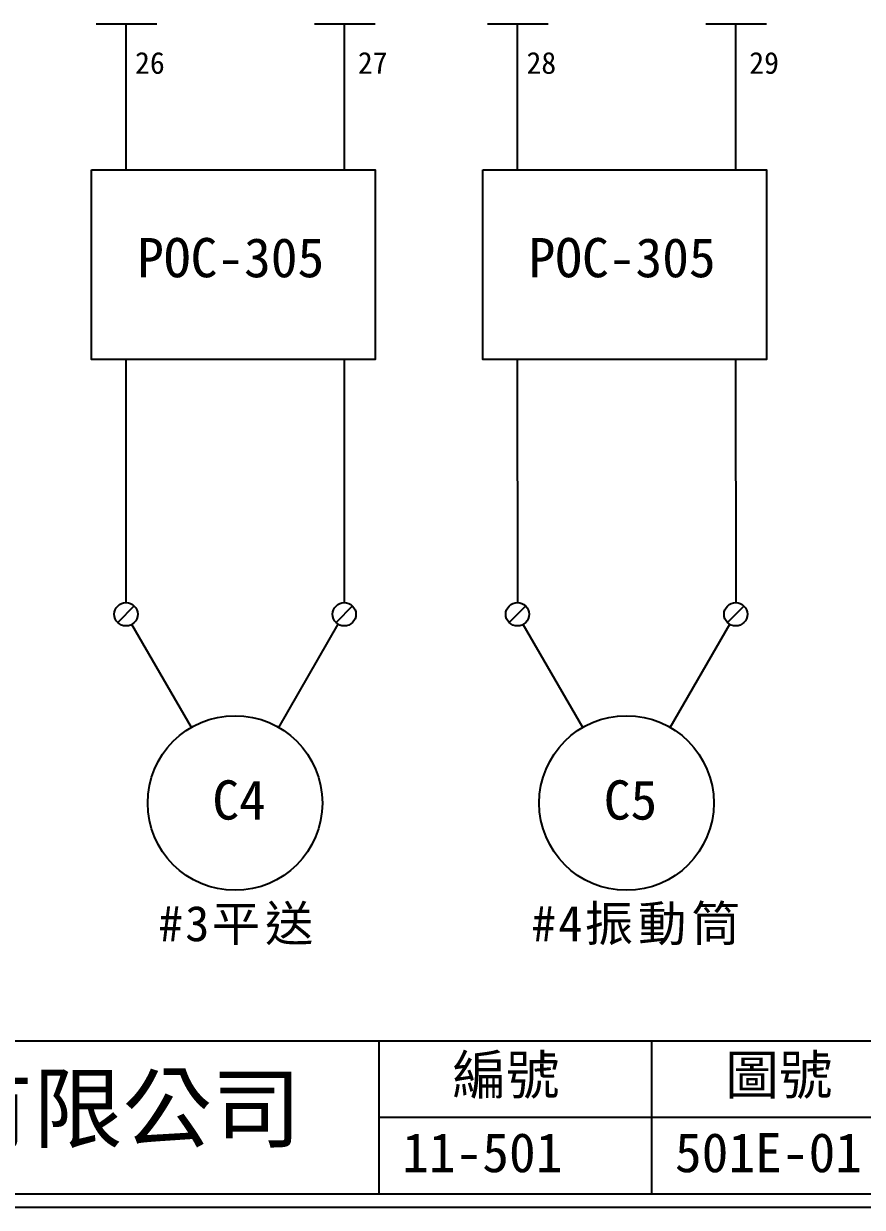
# Model space of a CAD drawing. Extents: x 10 to 297, y 3 to 207.
# Drawn here: x 113.2 to 190, y 3 to 111.5 of the extents above; entities that cross this region are included whole.
import ezdxf

# ---------------------------------------------------------------- set-up
doc = ezdxf.new("R2010")
doc.units = 0
doc.layers.get('0').update_dxf_attribs({"linetype": 'CONTINUOUS'})
doc.layers.add('圖框層', color=7, linetype='CONTINUOUS')
doc.layers.add('標尺寸層', color=3, linetype='CONTINUOUS')
doc.styles.add('STSL', font='KAIU.TTF')
doc.styles.add('標楷體', font='KAIU.TTF')

msp = doc.modelspace()

# ---------------------------------------------------------------- linework, layer by layer
for p, q in [((122.56, 111.49), (122.56, 105.63)), ((142.56, 111.49), (142.56, 105.63)), ((158.41, 111.49), (158.41, 105.63)), ((178.41, 111.49), (178.41, 105.63)), ((122.56, 105.63), (122.56, 98.1)), ((142.56, 105.63), (142.56, 98.1)), ((158.41, 105.63), (158.42, 98.1)), ((178.41, 105.63), (178.42, 98.1)), ((122.57, 80.72), (122.57, 58.43)), ((142.57, 80.72), (142.57, 58.43)), ((158.42, 80.72), (158.43, 58.43)), ((178.42, 80.72), (178.43, 58.43)), ((123.33, 58.12), (121.82, 56.6)), ((143.33, 58.12), (141.82, 56.6)), ((159.19, 58.12), (157.68, 56.6)), ((179.19, 58.12), (177.68, 56.6)), ((128.56, 46.99), (123.11, 56.43)), ((136.56, 46.99), (142.02, 56.44)), ((164.42, 46.99), (158.97, 56.43)), ((172.42, 46.99), (177.88, 56.44))]:
    msp.add_line(p, q)
for centre, radius in [((122.57, 57.36), 1.07), ((142.57, 57.36), 1.07), ((158.43, 57.36), 1.07), ((178.43, 57.36), 1.07), ((132.56, 40.06), 8), ((168.42, 40.06), 8)]:
    msp.add_circle(centre, radius)
at = {"layer": '圖框層', "color": 7}
for p, q in [((11.25, 18.25), (295.75, 18.25)), ((145.75, 4.25), (145.75, 18.25)), ((170.75, 4.25), (170.75, 18.25)), ((145.75, 11.25), (295.75, 11.25)), ((11.25, 4.25), (295.75, 4.25)), ((10, 3), (297, 3))]:
    msp.add_line(p, q, dxfattribs=at)
at = {"layer": '標尺寸層', "color": 7}
for p, q in [((119.83, 111.49), (125.4, 111.49)), ((122.56, 111.49), (122.56, 105.63)), ((139.83, 111.49), (145.4, 111.49)), ((155.69, 111.49), (161.25, 111.49)), ((158.41, 111.49), (158.41, 105.63)), ((175.69, 111.49), (181.25, 111.49))]:
    msp.add_line(p, q, dxfattribs=at)
for points in [[(119.41, 98.1), (145.41, 98.1), (145.41, 80.72), (119.41, 80.72)], [(155.27, 98.1), (181.26, 98.1), (181.26, 80.72), (155.27, 80.72)]]:
    msp.add_lwpolyline(points, close=True, dxfattribs=at)

# ---------------------------------------------------------------- texts
at = {"color": 0, "char_height": 3.25, "width": 24.1454, "attachment_point": 2, "style": '標楷體'}
for s, insert in [('{\\T1.1;#3平送}', (132.87, 30.64)), ('{\\T1.1;#4振動筒}', (169.49, 30.64))]:
    msp.add_mtext(s, dxfattribs=dict(at, insert=insert))
at = {"layer": '圖框層', "color": 4, "style": 'STSL'}
for s, height, p in [('26', 2, (123.4, 106.9)), ('27', 2, (143.81, 106.9)), ('28', 2, (159.26, 106.9)), ('29', 2, (179.67, 106.9)), ('POC-305', 3.6, (123.59, 88.25)), ('POC-305', 3.6, (159.45, 88.25)), ('C4', 3.6, (130.48, 38.54)), ('C5', 3.6, (166.34, 38.54)), ('編號', 3.6, (152.47, 13.34)), ('圖號', 3.6, (177.47, 13.34)), ('泓陞自動化科技有限公司', 6, (48.6, 9.08)), ('11-501', 3.6, (147.86, 6.22)), ('501E-01', 3.6, (172.86, 6.22))]:
    msp.add_text(s, height=height, dxfattribs=at).set_placement(p)

doc.saveas('drawing.dxf')
